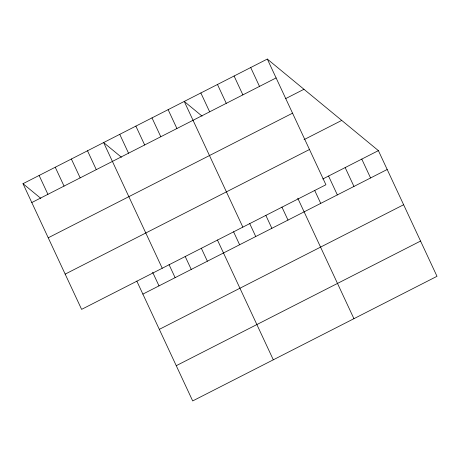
<?xml version="1.0" encoding="UTF-8"?>
<svg xmlns="http://www.w3.org/2000/svg" width="460" height="460" viewBox="0 0 460 460"><rect width="100%" height="100%" fill="white"/><g stroke="black" fill="none" stroke-linecap="round" stroke-linejoin="round"><path stroke-width="0.69" d="M267.312 59.064L325.921 184.753L81.61 309.373L23 183.689L267.312 59.064L378.39 150.627L437 276.31L192.688 400.936L136.81 281.1M31.792 202.544L276.109 77.924M285.441 98.733L303.968 89.28M48.231 237.797L292.548 113.177M304.037 139.644L341.734 120.411M65.17 274.12L309.482 149.5M322.799 178.986L378.39 150.627M142.87 294.107L387.188 169.487M159.309 329.36L403.627 204.74M176.249 365.683L420.561 241.063M202.066 116.127L184.247 101.436L242.857 227.119M121.44 157.251L103.626 142.56L162.23 268.249M23 183.689L40.819 198.375M361.778 159.102L370.57 177.962M345.167 167.578L353.959 186.438M328.555 176.053L337.347 194.908M314.669 190.377L320.735 203.383M250.7 67.539L259.498 86.399M297.752 198.202L353.935 318.682M234.088 76.015L242.88 94.875M281.928 207.075L287.994 220.081M217.476 84.49L226.268 103.345M265.805 215.303L271.871 228.309M200.859 92.966L209.656 111.82M249.682 223.525L255.743 236.532M233.553 231.754L239.62 244.76M168.124 109.664L176.916 128.518M217.43 239.976L273.309 359.806M151.995 117.886L160.793 136.746M201.308 248.204L207.368 261.205M135.873 126.115L144.664 144.969M185.179 256.427L191.245 269.433M119.749 134.337L128.541 153.197M169.056 264.649L175.122 277.656M152.628 272.228L158.999 285.884M87.498 150.788L96.295 169.648M71.375 159.011L80.166 177.87M55.252 167.239L64.043 186.093M39.123 175.461L47.92 194.321"/></g></svg>
